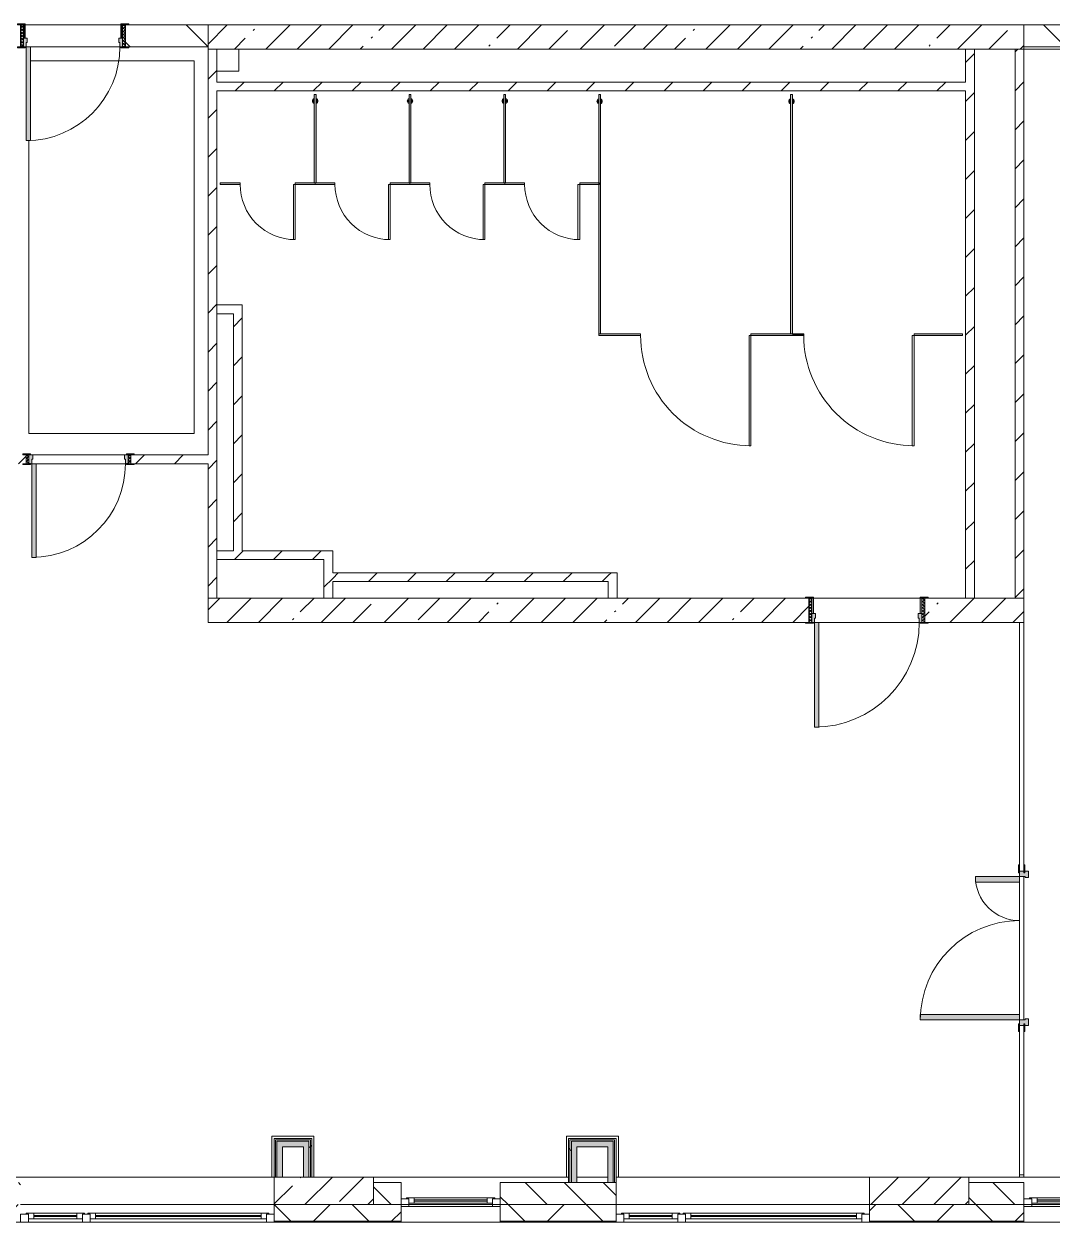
# Model space of a CAD drawing. Header units: millimetres. Extents: x -2911 to 185522, y -8553 to 29000.
# Drawn here: x 168772 to 178097, y -258 to 10608 of the extents above; entities that cross this region are included whole.
import ezdxf

# ---------------------------------------------------------------- set-up
doc = ezdxf.new("R2010")
doc.units = ezdxf.units.MM
for name, color, linetype, lineweight in [('A-DETL-2', 7, 'Continuous', 5), ('A-DOOR-5', 7, 'Continuous', 5), ('A-GENM-1', 7, 'Continuous', 5), ('A-GLAZ-2', 7, 'Continuous', 5), ('A-WALL', 7, 'Continuous', 9), ('A-WALL-4', 7, 'Continuous', 5), ('I-WALL-3', 7, 'Continuous', 5), ('S-COLS-2', 7, 'Continuous', 5)]:
    doc.layers.add(name, color=color, linetype=linetype, lineweight=lineweight)
for name, color, linetype, lineweight, true_color in [('A-DOOR-2', 7, 'Continuous', 5, 0xaaaaaa), ('A-DOOR-3', 7, 'Continuous', 5, 0xe2e2e2), ('A-DOOR-FRAM-1', 7, 'Continuous', 5, 0xe2e2e2), ('A-DOOR-FRAM-2', 7, 'Continuous', 5, 0xaaaaaa), ('A-FLOR-2', 7, 'Continuous', 5, 0xaaaaaa), ('A-GENM-2', 7, 'Continuous', 5, 0xe2ddcd), ('I-WALL-1', 7, 'Continuous', 5, 0xe7e7e7)]:
    doc.layers.add(name, color=color, linetype=linetype, lineweight=lineweight, true_color=true_color)
pattern_1 = [(45, (58512.32, 0), (-176.7767, 176.7767), [])]
pattern_2 = [(45, (58512.3, 0), (-285.1231, 285.1231), []), (45, (58797.44, 0), (-285.1231, 285.1231), [504.031, -100.806, 16.764, -84.042])]
pattern_3 = [(45, (58512.3, 0), (-530.33, 530.33), []), (135, (58512.3, 0), (-530.33, -530.33), [])]

# ---------------------------------------------------------------- blocks, each defined once
blk = doc.blocks.new('120_Окно_СКБ_1Ст - 120_Окно_СКБ_1Ст 900х2500_h_ с форточкой-22876038-2_7_1_птичка')
at = {"layer": 'A-GLAZ-2'}
for p, q in [((-450, -127), (-450, -57)), ((-450, -57), (-380, -57)), ((450, -57), (-450, -57)), ((-380, -57), (-380, -127)), ((380, -87), (-380, -87)), ((-380, -87), (-380, -127)), ((-330, -137), (-330, -87)), ((-330, -107), (330, -107)), ((330, -137), (330, -87)), ((380, -127), (380, -57)), ((380, -57), (450, -57)), ((380, -127), (380, -87)), ((450, -57), (450, -127)), ((-380, -127), (-450, -127)), ((-450, -127), (-400, -127)), ((-380, -127), (-400, -127)), ((-400, -127), (-400, -137)), ((-400, -137), (400, -137)), ((400, -137), (-400, -137)), ((330, -117), (-330, -117)), ((450, -127), (380, -127)), ((400, -127), (380, -127)), ((400, -127), (450, -127)), ((400, -137), (400, -127))]:
    blk.add_line(p, q, dxfattribs=at)
blk = doc.blocks.new('120_Окно_СКБ_2Ст_Фрамуга сверху - 120_Окно_СКБ_2Ст_2300х2500_h_ ДОО-22877051-2_7_1_птичка')
at = {"layer": 'A-GLAZ-2'}
for p, q in [((-1150, 13), (-1150, 83)), ((-1150, 83), (-1080, 83)), ((1150, 83), (-1150, 83)), ((-1080, 13), (-1150, 13)), ((-1150, 13), (-1100, 13)), ((-1080, 13), (-1100, 13)), ((-1100, 13), (-1100, 3)), ((-1100, 3), (540, 3)), ((540, 3), (-1100, 3)), ((-1080, 83), (-1080, 13)), ((-1080, 83), (1080, 83)), ((520, 53), (-1080, 53)), ((-1080, 53), (-1080, 13)), ((-1030, 3), (-1030, 53)), ((-1030, 33), (470, 33)), ((470, 23), (-1030, 23)), ((470, 3), (470, 53)), ((520, 13), (520, 83)), ((520, 83), (590, 83)), ((520, 13), (520, 53)), ((590, 13), (520, 13)), ((540, 13), (520, 13)), ((540, 13), (570, 13)), ((540, 13), (570, 13)), ((540, 3), (540, 13)), ((590, 13), (570, 13)), ((570, 13), (570, 3)), ((570, 3), (1100, 3)), ((1100, 3), (570, 3)), ((590, 83), (590, 13)), ((1080, 53), (590, 53)), ((590, 53), (590, 13)), ((640, 3), (640, 53)), ((640, 33), (1030, 33)), ((1030, 23), (640, 23)), ((1030, 3), (1030, 53)), ((1080, 13), (1080, 83)), ((1080, 83), (1150, 83)), ((1080, 13), (1080, 53)), ((1150, 13), (1080, 13)), ((1100, 13), (1080, 13)), ((1100, 13), (1150, 13)), ((1100, 3), (1100, 13)), ((1150, 83), (1150, 13))]:
    blk.add_line(p, q, dxfattribs=at)
blk = doc.blocks.new('120_Окно_СКБ_1Ст - 120_Окно_СКБ_1Ст 900х2500_h_ с форточкой-22876796-2_7_1_птичка')
at = {"layer": 'A-GLAZ-2'}
for p, q in [((-450, -127), (-450, -57)), ((-450, -57), (-380, -57)), ((450, -57), (-450, -57)), ((-380, -57), (-380, -127)), ((380, -87), (-380, -87)), ((-380, -87), (-380, -127)), ((-330, -137), (-330, -87)), ((-330, -107), (330, -107)), ((330, -137), (330, -87)), ((380, -127), (380, -57)), ((380, -57), (450, -57)), ((380, -127), (380, -87)), ((450, -57), (450, -127)), ((-380, -127), (-450, -127)), ((-450, -127), (-400, -127)), ((-380, -127), (-400, -127)), ((-400, -127), (-400, -137)), ((-400, -137), (400, -137)), ((400, -137), (-400, -137)), ((330, -117), (-330, -117)), ((450, -127), (380, -127)), ((400, -127), (380, -127)), ((400, -127), (450, -127)), ((400, -137), (400, -127))]:
    blk.add_line(p, q, dxfattribs=at)
blk = doc.blocks.new('110_Дверь_СКБ_1Ст_Внутренняя1 - Д-7а_л__950x2100h_Туалет-V127-2_7_1_птичка')
at = {"layer": 'A-DOOR-2'}
h = blk.add_hatch(dxfattribs=at)
h.set_pattern_fill('FP_134', color=256, style=0, pattern_type=2)
h.set_pattern_definition([(135, (1776.41, 174.685), (-14.14214, -14.14214), []), (225, (1776.41, 174.685), (14.14214, -14.14214), [])])
h.paths.add_polyline_path([(537.5, 110), (512.5, 110), (512.5, -110), (537.5, -110)])
at = {"layer": 'A-DOOR-3'}
h = blk.add_hatch(color=256, dxfattribs=at)
h.paths.add_polyline_path([(487.5, 110), (487.5, 70), (477.5, 70), (477.5, 30), (512.5, 30), (512.5, 110)])
h.paths.add_polyline_path([(-462.5, 110), (-487.5, 110), (-487.5, 30), (-452.5, 30), (-452.5, 70), (-462.5, 70)])
at = {"layer": 'A-DOOR-FRAM-1'}
for points in [[(447.5, 1060), (447.5, 110), (487.5, 110), (487.5, 1060)], [(-542.5, 118), (-542.5, 110), (-472.5, 110), (-472.5, 118)], [(567.5, 118), (497.5, 118), (497.5, 110), (567.5, 110)], [(-472.5, 30), (-487.5, 30), (-487.5, -110), (-472.5, -110)], [(512.5, 30), (497.5, 30), (497.5, -110), (512.5, -110)], [(-542.5, -110), (-542.5, -118), (-472.5, -118), (-472.5, -110)], [(567.5, -110), (497.5, -110), (497.5, -118), (567.5, -118)]]:
    blk.add_hatch(color=256, dxfattribs=at).paths.add_polyline_path(points)
at = {"layer": 'A-DOOR-FRAM-2'}
h = blk.add_hatch(dxfattribs=at)
h.set_pattern_fill('FP_135', color=256, style=0, pattern_type=2)
h.set_pattern_definition([(45, (-346.384, 174.685), (-14.1421, 14.1421), []), (135, (-346.384, 174.685), (-14.1421, -14.1421), [])])
h.paths.add_polyline_path([(-487.5, 110), (-512.5, 110), (-512.5, -110), (-487.5, -110)])
at = {"layer": 'A-DOOR-2'}
for p, q in [((487.5, 1060), (447.5, 1060)), ((447.5, 1060), (447.5, 110)), ((487.5, 110), (487.5, 1060)), ((447.5, 110), (487.5, 110))]:
    blk.add_line(p, q, dxfattribs=at)
blk.add_arc((487.5, 110), 950, 90, 180, dxfattribs=at)
at = {"layer": 'A-DOOR-FRAM-2'}
for p, q in [((-472.5, 118), (-542.5, 118)), ((-542.5, 118), (-542.5, 110)), ((-542.5, 110), (-472.5, 110)), ((-487.5, 110), (-512.5, 110)), ((-512.5, 110), (-512.5, -110)), ((-462.5, 110), (-487.5, 110)), ((-487.5, 110), (-487.5, 30)), ((-487.5, -110), (-487.5, 110)), ((-472.5, 110), (-487.5, 110)), ((-487.5, 110), (-487.5, 109)), ((-487.5, 109), (-472.5, 109)), ((-472.5, 110), (-472.5, 118)), ((-472.5, 109), (-472.5, 110)), ((-462.5, 70), (-462.5, 110)), ((487.5, 110), (487.5, 70)), ((512.5, 110), (487.5, 110)), ((567.5, 118), (497.5, 118)), ((497.5, 118), (497.5, 110)), ((512.5, 110), (497.5, 110)), ((497.5, 110), (497.5, 109)), ((497.5, 110), (567.5, 110)), ((497.5, 109), (512.5, 109)), ((512.5, 30), (512.5, 110)), ((537.5, 110), (512.5, 110)), ((512.5, 110), (512.5, -110)), ((512.5, 109), (512.5, 110)), ((537.5, -110), (537.5, 110)), ((567.5, 110), (567.5, 118)), ((-487.5, 30), (-452.5, 30)), ((-472.5, 30), (-487.5, 30)), ((-487.5, 30), (-487.5, -110)), ((-472.5, -110), (-472.5, 30)), ((-452.5, 70), (-462.5, 70)), ((-452.5, 30), (-452.5, 70)), ((487.5, 70), (477.5, 70)), ((477.5, 70), (477.5, 30)), ((477.5, 30), (512.5, 30)), ((512.5, 30), (497.5, 30)), ((497.5, 30), (497.5, -110)), ((512.5, -110), (512.5, 30)), ((-472.5, -110), (-542.5, -110)), ((-542.5, -110), (-542.5, -118)), ((-542.5, -118), (-472.5, -118)), ((-512.5, -110), (-487.5, -110)), ((-487.5, -110), (-472.5, -110)), ((-472.5, -118), (-472.5, -110)), ((497.5, -110), (512.5, -110)), ((567.5, -110), (497.5, -110)), ((497.5, -110), (497.5, -118)), ((497.5, -118), (567.5, -118)), ((512.5, -110), (537.5, -110)), ((567.5, -118), (567.5, -110))]:
    blk.add_line(p, q, dxfattribs=at)
blk = doc.blocks.new('110_Дверь_СКБ_1Ст_Внутренняя1 - Д-8 950x2100h_охрана-V130-2_7_1_птичка')
at = {"layer": 'A-DOOR-2'}
h = blk.add_hatch(dxfattribs=at)
h.set_pattern_fill('FP_98', color=256, style=0, pattern_type=2)
h.set_pattern_definition([(135, (1826.41, 164.685), (-14.14214, -14.14214), []), (225, (1826.41, 164.685), (14.14214, -14.14214), [])])
h.paths.add_polyline_path([(487.5, 100), (462.5, 100), (462.5, -100), (487.5, -100)])
at = {"layer": 'A-DOOR-3'}
h = blk.add_hatch(color=256, dxfattribs=at)
h.paths.add_polyline_path([(437.5, 100), (437.5, 60), (427.5, 60), (427.5, 20), (462.5, 20), (461.2, 100)])
h.paths.add_polyline_path([(-437.5, 100), (-437.5, 20), (-402.5, 20), (-402.5, 60), (-412.5, 60), (-412.5, 100)])
at = {"layer": 'A-DOOR-FRAM-1'}
for points in [[(397.5, 950), (397.5, 100), (437.5, 100), (437.5, 950)], [(-422.5, 108), (-492.5, 108), (-492.5, 100), (-422.5, 100)], [(-422.5, 20), (-437.5, 20), (-437.5, -100), (-422.5, -100)], [(461.2, 108), (447.5, 108), (447.5, 100), (517.5, 100), (517.5, 108)], [(461.2, 20), (447.5, 20), (447.5, -100), (462.5, -100), (462.5, 20)], [(-422.5, -100), (-492.5, -100), (-492.5, -108), (-422.5, -108)], [(517.5, -100), (447.5, -100), (447.5, -108), (517.5, -108)]]:
    blk.add_hatch(color=256, dxfattribs=at).paths.add_polyline_path(points)
at = {"layer": 'A-DOOR-FRAM-2'}
h = blk.add_hatch(dxfattribs=at)
h.set_pattern_fill('FP_99', color=256, style=0, pattern_type=2)
h.set_pattern_definition([(45, (-296.384, 164.685), (-14.1421, 14.1421), []), (135, (-296.384, 164.685), (-14.1421, -14.1421), [])])
h.paths.add_polyline_path([(-437.5, 100), (-462.5, 100), (-462.5, -100), (-437.5, -100)])
at = {"layer": 'A-DOOR-2'}
for p, q in [((437.5, 950), (397.5, 950)), ((397.5, 950), (397.5, 100)), ((437.5, 100), (437.5, 950)), ((397.5, 100), (437.5, 100))]:
    blk.add_line(p, q, dxfattribs=at)
blk.add_arc((437.5, 100), 850, 90, 180, dxfattribs=at)
at = {"layer": 'A-DOOR-FRAM-2'}
for p, q in [((-422.5, 108), (-492.5, 108)), ((-492.5, 108), (-492.5, 100)), ((-492.5, 100), (-422.5, 100)), ((-437.5, 100), (-462.5, 100)), ((-462.5, 100), (-462.5, -100)), ((-412.5, 100), (-437.5, 100)), ((-437.5, 100), (-437.5, 20)), ((-437.5, -100), (-437.5, 100)), ((-422.5, 100), (-437.5, 100)), ((-437.5, 100), (-437.5, 99)), ((-437.5, 99), (-422.5, 99)), ((-437.5, 20), (-402.5, 20)), ((-422.5, 20), (-437.5, 20)), ((-437.5, 20), (-437.5, -100)), ((-422.5, 100), (-422.5, 108)), ((-422.5, 99), (-422.5, 100)), ((-422.5, -100), (-422.5, 20)), ((-412.5, 60), (-412.5, 100)), ((-402.5, 60), (-412.5, 60)), ((-402.5, 20), (-402.5, 60)), ((437.5, 60), (427.5, 60)), ((427.5, 60), (427.5, 20)), ((427.5, 20), (462.5, 20)), ((437.5, 100), (437.5, 60)), ((462.5, 100), (437.5, 100)), ((517.5, 108), (447.5, 108)), ((447.5, 108), (447.5, 100)), ((462.5, 100), (447.5, 100)), ((447.5, 100), (447.5, 99)), ((447.5, 100), (517.5, 100)), ((447.5, 99), (462.5, 99)), ((462.5, 20), (447.5, 20)), ((447.5, 20), (447.5, -100)), ((462.5, 20), (462.5, 100)), ((487.5, 100), (462.5, 100)), ((462.5, 100), (462.5, -100)), ((462.5, 99), (462.5, 100)), ((462.5, -100), (462.5, 20)), ((487.5, -100), (487.5, 100)), ((517.5, 100), (517.5, 108)), ((-422.5, -100), (-492.5, -100)), ((-492.5, -100), (-492.5, -108)), ((-492.5, -108), (-422.5, -108)), ((-462.5, -100), (-437.5, -100)), ((-437.5, -100), (-422.5, -100)), ((-422.5, -108), (-422.5, -100)), ((447.5, -100), (462.5, -100)), ((517.5, -100), (447.5, -100)), ((447.5, -100), (447.5, -108)), ((447.5, -108), (517.5, -108)), ((462.5, -100), (487.5, -100)), ((517.5, -108), (517.5, -100))]:
    blk.add_line(p, q, dxfattribs=at)
blk = doc.blocks.new('110_Дверь_СКБ_1Ст_Внутренняя1 - Д-8 950x2100h_охрана-V131-2_7_1_птичка')
at = {"layer": 'A-DOOR-2'}
h = blk.add_hatch(dxfattribs=at)
h.set_pattern_fill('FP_138', color=256, style=0, pattern_type=2)
h.set_pattern_definition([(135, (1826.41, 104.685), (-14.14214, -14.14214), []), (225, (1826.41, 104.685), (14.14214, -14.14214), [])])
h.paths.add_polyline_path([(487, 40), (462, 40), (462, -40), (487, -40)])
at = {"layer": 'A-DOOR-3'}
h = blk.add_hatch(color=256, dxfattribs=at)
h.paths.add_polyline_path([(437, 40), (437, 0), (427, 0), (427, -40), (462, -40), (462, 40)])
h.paths.add_polyline_path([(-413, 40), (-438, 40), (-438, -40), (-403, -40), (-403, 0), (-413, 0)])
at = {"layer": 'A-DOOR-FRAM-1'}
for points in [[(437, 890), (397, 890), (397, 40), (437, 40), (437, 67)], [(-493, 48), (-493, 40), (-423, 40), (-423, 48)], [(517, 48), (447, 48), (447, 40), (517, 40)], [(-423, -40), (-493, -40), (-493, -48), (-423, -48)], [(447, -40), (447, -48), (517, -48), (517, -40)]]:
    blk.add_hatch(color=256, dxfattribs=at).paths.add_polyline_path(points)
at = {"layer": 'A-DOOR-FRAM-2'}
h = blk.add_hatch(dxfattribs=at)
h.set_pattern_fill('FP_139', color=256, style=0, pattern_type=2)
h.set_pattern_definition([(45, (-296.384, 104.685), (-14.1421, 14.1421), []), (135, (-296.384, 104.685), (-14.1421, -14.1421), [])])
h.paths.add_polyline_path([(-438, 40), (-463, 40), (-463, -40), (-438, -40)])
at = {"layer": 'A-DOOR-2'}
for p, q in [((437, 890), (397, 890)), ((397, 890), (397, 40)), ((437, 40), (437, 890)), ((397, 40), (437, 40))]:
    blk.add_line(p, q, dxfattribs=at)
blk.add_arc((437, 40), 850, 90, 180, dxfattribs=at)
at = {"layer": 'A-DOOR-FRAM-2'}
for p, q in [((-423, 48), (-493, 48)), ((-493, 48), (-493, 40)), ((-493, 40), (-423, 40)), ((-438, 40), (-463, 40)), ((-463, 40), (-463, -40)), ((-413, 40), (-438, 40)), ((-438, 40), (-438, -40)), ((-438, -40), (-438, 40)), ((-423, 40), (-438, 40)), ((-438, 40), (-438, 39)), ((-438, 39), (-423, 39)), ((-423, 40), (-423, 48)), ((-423, 39), (-423, 40)), ((-413, 0), (-413, 40)), ((-403, 0), (-413, 0)), ((-403, -40), (-403, 0)), ((437, 0), (427, 0)), ((427, 0), (427, -40)), ((437, 40), (437, 0)), ((462, 40), (437, 40)), ((517, 48), (447, 48)), ((447, 48), (447, 40)), ((462, 40), (447, 40)), ((447, 40), (447, 39)), ((447, 40), (517, 40)), ((447, 39), (462, 39)), ((462, -40), (462, 40)), ((487, 40), (462, 40)), ((462, 40), (462, -40)), ((462, 39), (462, 40)), ((487, -40), (487, 40)), ((517, 40), (517, 48)), ((-423, -40), (-493, -40)), ((-493, -40), (-493, -48)), ((-493, -48), (-423, -48)), ((-463, -40), (-438, -40)), ((-423, -39), (-438, -39)), ((-438, -39), (-438, -40)), ((-438, -40), (-403, -40)), ((-438, -40), (-423, -40)), ((-423, -40), (-423, -39)), ((-423, -48), (-423, -40)), ((427, -40), (462, -40)), ((462, -39), (447, -39)), ((447, -39), (447, -40)), ((447, -40), (462, -40)), ((517, -40), (447, -40)), ((447, -40), (447, -48)), ((447, -48), (517, -48)), ((462, -40), (462, -39)), ((462, -40), (487, -40)), ((517, -48), (517, -40))]:
    blk.add_line(p, q, dxfattribs=at)
blk = doc.blocks.new('131_Сантехническая перегородка_Дверь 5 - СД-1-V211-2_7_1_птичка')
at = {"layer": 'A-GENM-2'}
for points in [[(70, 8), (70, -8), (250, -8), (250, 8)], [(750, 8), (750, -8), (930, -8), (930, 8)]]:
    blk.add_hatch(color=256, dxfattribs=at).paths.add_polyline_path(points)
at = {"layer": 'A-DOOR-5'}
for p, q in [((266, 508), (250, 508)), ((250, 8), (250, 508)), ((266, 8), (266, 508)), ((266, 8), (250, 8))]:
    blk.add_line(p, q, dxfattribs=at)
blk.add_arc((250, 8), 500, 360, 90, dxfattribs=at)
at = {"layer": 'A-GENM-1'}
for p, q in [((250, 8), (70, 8)), ((70, 8), (70, -8)), ((250, -8), (250, 8)), ((930, 8), (750, 8)), ((750, 8), (750, -8)), ((930, -8), (930, 8)), ((70, -8), (250, -8)), ((750, -8), (930, -8))]:
    blk.add_line(p, q, dxfattribs=at)
blk = doc.blocks.new('131_Сантехническая перегородка 6 - СП-1-V209-2_7_1_птичка')
at = {"layer": 'A-GENM-2'}
blk.add_hatch(color=256, dxfattribs=at).paths.add_polyline_path([(800, 8), (0, 8), (0, -8), (800, -8)])
at = {"layer": 'A-GENM-1'}
for p, q in [((800, 8), (0, 8)), ((0, 8), (0, -8)), ((800, -8), (800, 8)), ((0, -8), (800, -8))]:
    blk.add_line(p, q, dxfattribs=at)
at = {"layer": 'A-GENM-1', "flags": 128}
for points in [[(71, 8), (71, 9), (71, 9), (70, 9), (70, 10), (70, 10), (69, 11), (69, 11), (68, 12), (68, 12), (67, 12), (67, 13), (66, 13), (66, 13), (65, 14), (65, 14), (64, 14), (64, 14), (63, 14), (62, 15), (62, 15), (61, 15), (61, 15), (60, 15), (59, 15), (59, 15), (58, 15), (58, 15), (57, 15), (56, 15), (56, 15), (55, 15), (55, 15), (54, 14), (54, 14), (53, 14), (52, 14), (52, 13), (51, 13), (51, 13), (50, 13), (50, 12), (49, 12), (49, 11), (48, 11), (48, 11), (48, 10), (47, 10), (47, 9), (46, 9), (46, 8), (46, 8)], [(46, -8), (46, -9), (47, -9), (47, -9), (47, -10), (48, -10), (48, -11), (49, -11), (49, -12), (50, -12), (50, -12), (51, -13), (51, -13), (52, -13), (52, -14), (53, -14), (53, -14), (54, -14), (54, -14), (55, -15), (56, -15), (56, -15), (57, -15), (57, -15), (58, -15), (59, -15), (59, -15), (60, -15), (60, -15), (61, -15), (62, -15), (62, -15), (63, -15), (63, -14), (64, -14), (64, -14), (65, -14), (66, -13), (66, -13), (67, -13), (67, -13), (68, -12), (68, -12), (69, -11), (69, -11), (69, -11), (70, -10), (70, -10), (71, -9), (71, -9), (71, -8), (71, -8)]]:
    blk.add_lwpolyline(points, dxfattribs=at)
at = {"layer": 'A-GENM-1'}
for radius, start, end in [(24.6, 19.9113, 160.0887), (17.6, 45, 135), (17.6, 45, 135), (15.1, 45, 135), (24.6, 199.9113, 340.0887), (17.6, 225, 315), (17.6, 225, 315), (15.1, 225, 315)]:
    blk.add_arc((59, 0), radius, start, end, dxfattribs=at)
blk = doc.blocks.new('131_Сантехническая перегородка 7 - СП-1-V208-2_7_1_птичка')
at = {"layer": 'A-GENM-2'}
blk.add_hatch(color=256, dxfattribs=at).paths.add_polyline_path([(2166, 8), (-4, 8), (-4, -8), (2166, -8)])
at = {"layer": 'A-GENM-1'}
for p, q in [((2166, 8), (-4, 8)), ((-4, 8), (-4, -8)), ((2166, -8), (2166, 8)), ((-4, -8), (2166, -8))]:
    blk.add_line(p, q, dxfattribs=at)
at = {"layer": 'A-GENM-1', "flags": 128}
for points in [[(71, 8), (71, 9), (71, 9), (70, 9), (70, 10), (70, 10), (69, 11), (69, 11), (68, 12), (68, 12), (67, 12), (67, 13), (66, 13), (66, 13), (65, 14), (65, 14), (64, 14), (64, 14), (63, 14), (62, 15), (62, 15), (61, 15), (61, 15), (60, 15), (59, 15), (59, 15), (58, 15), (58, 15), (57, 15), (56, 15), (56, 15), (55, 15), (55, 15), (54, 14), (54, 14), (53, 14), (52, 14), (52, 13), (51, 13), (51, 13), (50, 13), (50, 12), (49, 12), (49, 11), (48, 11), (48, 11), (48, 10), (47, 10), (47, 9), (46, 9), (46, 8), (46, 8)], [(46, -8), (46, -9), (47, -9), (47, -9), (47, -10), (48, -10), (48, -11), (49, -11), (49, -12), (50, -12), (50, -12), (51, -13), (51, -13), (52, -13), (52, -14), (53, -14), (53, -14), (54, -14), (54, -14), (55, -15), (56, -15), (56, -15), (57, -15), (57, -15), (58, -15), (59, -15), (59, -15), (60, -15), (60, -15), (61, -15), (62, -15), (62, -15), (63, -15), (63, -14), (64, -14), (64, -14), (65, -14), (66, -13), (66, -13), (67, -13), (67, -13), (68, -12), (68, -12), (69, -11), (69, -11), (69, -11), (70, -10), (70, -10), (71, -9), (71, -9), (71, -8), (71, -8)]]:
    blk.add_lwpolyline(points, dxfattribs=at)
at = {"layer": 'A-GENM-1'}
for radius, start, end in [(24.6, 19.9113, 160.0887), (17.6, 45, 135), (17.6, 45, 135), (15.1, 45, 135), (24.6, 199.9113, 340.0887), (17.6, 225, 315), (17.6, 225, 315), (15.1, 225, 315)]:
    blk.add_arc((59, 0), radius, start, end, dxfattribs=at)
blk = doc.blocks.new('131_Сантехническая перегородка_Дверь МГН - СД-1-V210-2_7_1_птичка')
at = {"layer": 'A-GENM-2'}
for points in [[(-370, 8), (-370, -8), (10, -8), (10, 8)], [(1010, 8), (1010, -8), (1390, -8), (1390, 8)]]:
    blk.add_hatch(color=256, dxfattribs=at).paths.add_polyline_path(points)
at = {"layer": 'A-DOOR-5'}
for p, q in [((10, 1008), (26, 1008)), ((10, 8), (10, 1008)), ((26, 8), (26, 1008)), ((10, 8), (26, 8))]:
    blk.add_line(p, q, dxfattribs=at)
blk.add_arc((10, 8), 1000, 360, 90, dxfattribs=at)
at = {"layer": 'A-GENM-1'}
for p, q in [((10, 8), (-370, 8)), ((-370, 8), (-370, -8)), ((10, -8), (10, 8)), ((1390, 8), (1010, 8)), ((1010, 8), (1010, -8)), ((1390, -8), (1390, 8)), ((-370, -8), (10, -8)), ((1010, -8), (1390, -8))]:
    blk.add_line(p, q, dxfattribs=at)
blk = doc.blocks.new('131_Сантехническая перегородка_Дверь МГН 2 - СД-1-V212-2_7_1_птичка')
at = {"layer": 'A-GENM-2'}
for points in [[(10, 8), (-430, 8), (-430, -8), (10, -8)], [(1010, 8), (1010, -8), (1110, -8), (1110, 8)]]:
    blk.add_hatch(color=256, dxfattribs=at).paths.add_polyline_path(points)
at = {"layer": 'A-DOOR-5'}
for p, q in [((10, 1008), (26, 1008)), ((10, 8), (10, 1008)), ((26, 8), (26, 1008)), ((10, 8), (26, 8))]:
    blk.add_line(p, q, dxfattribs=at)
blk.add_arc((10, 8), 1000, 360, 90, dxfattribs=at)
at = {"layer": 'A-GENM-1'}
for p, q in [((10, 8), (-430, 8)), ((-430, 8), (-430, -8)), ((10, -8), (10, 8)), ((1110, 8), (1010, 8)), ((1010, 8), (1010, -8)), ((1110, -8), (1110, 8)), ((-430, -8), (10, -8)), ((1010, -8), (1110, -8))]:
    blk.add_line(p, q, dxfattribs=at)
blk = doc.blocks.new('110_Дверь_СКБ_2Ст - Д-5_п__в составе перегородки _не входит в спец__-32680317-2_7_1_птичка')
at = {"layer": 'A-DOOR-3'}
h = blk.add_hatch(color=256, dxfattribs=at)
h.paths.add_polyline_path([(712, -20), (712, 60), (652, 60), (652, 30), (662, 30), (662, -20)])
h.paths.add_polyline_path([(-628, 60), (-688, 60), (-688, -20), (-638, -20), (-638, 30), (-628, 30)])
for points in [[(-588, -420), (-588, -20), (-638, -20), (-638, -420)], [(662, -20), (612, -20), (612, -920), (662, -920)]]:
    blk.add_hatch(color=256, dxfattribs=at).paths.add_polyline_path(points)
at = {"layer": 'A-DOOR-FRAM-1'}
for points in [[(-673, 28), (-743, 28), (-743, 20), (-673, 20)], [(767, 28), (697, 28), (697, 20), (767, 20)], [(-673, -20), (-743, -20), (-743, -28), (-673, -28)], [(767, -20), (697, -20), (697, -28), (767, -28)]]:
    blk.add_hatch(color=256, dxfattribs=at).paths.add_polyline_path(points)
at = {"layer": 'A-DOOR-2'}
for p, q in [((-638, -20), (-588, -20)), ((-638, -420), (-638, -20)), ((-588, -20), (-588, -420)), ((612, -20), (662, -20)), ((612, -920), (612, -20)), ((662, -20), (662, -920)), ((-588, -420), (-638, -420)), ((662, -920), (612, -920))]:
    blk.add_line(p, q, dxfattribs=at)
for centre, radius, start, end in [((-638, -20), 400, 270, 0), ((662, -20), 900, 180, 270)]:
    blk.add_arc(centre, radius, start, end, dxfattribs=at)
at = {"layer": 'A-DOOR-FRAM-2'}
for p, q in [((-743, 28), (-673, 28)), ((-743, 20), (-743, 28)), ((-673, 20), (-743, 20)), ((-688, 60), (-628, 60)), ((-688, -20), (-688, 60)), ((-688, 20), (-673, 20)), ((-688, 19), (-688, 20)), ((-673, 19), (-688, 19)), ((-673, 28), (-673, 20)), ((-673, 20), (-673, 19)), ((-638, 30), (-638, -20)), ((-628, 30), (-638, 30)), ((-628, 60), (-628, 30)), ((652, 60), (712, 60)), ((652, 30), (652, 60)), ((662, 30), (652, 30)), ((662, -20), (662, 30)), ((697, 20), (697, 28)), ((697, 28), (767, 28)), ((697, 19), (697, 20)), ((697, 20), (712, 20)), ((767, 20), (697, 20)), ((712, 19), (697, 19)), ((712, 60), (712, -20)), ((712, 20), (712, 19)), ((767, 28), (767, 20)), ((-743, -20), (-673, -20)), ((-743, -28), (-743, -20)), ((-673, -28), (-743, -28)), ((-638, -20), (-688, -20)), ((-673, -20), (-673, -28)), ((712, -20), (662, -20)), ((697, -28), (697, -20)), ((697, -20), (767, -20)), ((767, -28), (697, -28)), ((767, -20), (767, -28))]:
    blk.add_line(p, q, dxfattribs=at)

msp = doc.modelspace()

# ---------------------------------------------------------------- hatches: boundary and pattern name
at = {"layer": 'A-WALL-4'}
h = msp.add_hatch(dxfattribs=at)
h.set_pattern_fill('FP_95', color=256, style=0, pattern_type=2)
h.set_pattern_definition([(135, (58512.32, 0), (-176.7767, -176.7767), [])])
h.paths.add_polyline_path([(180542.3157, -100), (181342.3157, -100), (181342.3157, 100), (180542.3157, 100)])
h.paths.add_polyline_path([(168671.5002, -100), (168742.3157, -100), (168742.3157, 100), (167442.3157, 100), (167442.3157, -100), (168207.7402, -100)])
h.paths.add_polyline_path([(177482.9405, -100), (177842.3157, -100), (177842.3157, 100), (177342.3157, 100), (177342.3157, -100)])
h.paths.add_polyline_path([(172192.3157, -100), (172192.3157, 100), (171942.3157, 100), (171942.3157, -100)])
h.paths.add_polyline_path([(173092.3157, -100), (174142.3157, -100), (174142.3157, 100), (173092.3157, 100)])
h.paths.add_polyline_path([(153292.3157, -100), (153292.3157, 100), (153042.3157, 100), (153042.3157, -100)])
h.paths.add_polyline_path([(154294.9398, -100), (157542.3157, -100), (157541.2599, 100), (154192.3157, 100), (154192.3157, -100)])
h.paths.add_polyline_path([(161142.3157, -100), (161392.3157, -100), (161392.3157, 100), (161142.3157, 100)])
h.paths.add_polyline_path([(163106.3801, -100), (163342.3157, -100), (163342.3157, 100), (162292.3157, 100), (162292.3157, -100)])
h.paths.add_polyline_path([(159342.3157, -100), (160242.3157, -100), (160242.3157, 100), (159342.3157, 100)])
h.paths.add_polyline_path([(151048.6197, -100), (151242.3157, -100), (151242.3157, 100), (150442.3157, 100), (150442.3157, -100), (150608.1108, -100)])
h = msp.add_hatch(dxfattribs=at)
h.set_pattern_fill('FP_85', color=256, style=0, pattern_type=2)
h.set_pattern_definition([(45, (58512.3, 0), (-353.5534, 353.5534), []), (135, (58512.3, 0), (-353.5534, -353.5534), [])])
h.paths.add_polyline_path([(180729.2606, -250), (181342.3157, -250), (181342.3157, -100), (180542.3157, -100), (180542.3157, -250)])
h.paths.add_polyline_path([(178874.2206, -250), (179642.3157, -250), (179642.3157, -100), (178742.3157, -100), (178742.3157, -250)])
h.paths.add_polyline_path([(183511.8207, -250), (183592.3157, -250), (183592.3157, -100), (182242.3157, -100), (182242.3157, -250), (182584.3007, -250)])
h.paths.add_polyline_path([(171042.3157, -250), (172192.3157, -250), (172192.3157, -100), (171042.3157, -100)])
h.paths.add_polyline_path([(165888.9402, -250), (166542.3157, -250), (166542.3157, -100), (165642.3157, -100), (165642.3157, -250)])
h.paths.add_polyline_path([(167442.3157, -250), (168742.3157, -250), (168742.3157, -100), (167442.3157, -100)])
h.paths.add_polyline_path([(173092.3157, -250), (174142.3157, -250), (174142.3157, -100), (173092.3157, -100)])
h.paths.add_polyline_path([(177842.3157, -250), (177842.3157, -100), (176442.3157, -100), (176442.3157, -250), (177482.9405, -250)])
h.paths.add_polyline_path([(160323.82, -250), (161392.3157, -250), (161392.3157, -100), (159342.3157, -100), (159342.3157, -250), (160242.3157, -250)])
h.paths.add_polyline_path([(162292.3157, -250), (163342.3157, -250), (163342.3157, -100), (162292.3157, -100)])
h.paths.add_polyline_path([(157542.3157, -250), (158442.3157, -250), (158442.3157, -100), (154192.3157, -100), (154192.3157, -250), (157541.2599, -250)])
h.paths.add_polyline_path([(152142.3157, -250), (153292.3157, -250), (153292.3157, -100), (152142.3157, -100)])
h.paths.add_polyline_path([(147722.3157, -250), (149542.3157, -250), (149542.3157, -100), (147722.3157, -100)])
h.paths.add_polyline_path([(150584.8597, -250), (151242.3157, -250), (151242.3157, -100), (150442.3157, -100), (150442.3157, -250)])
at = {"layer": 'I-WALL-1'}
for points in [[(171067.3157, 150), (171117.3157, 150), (171117.3157, 475), (171067.3157, 475), (171067.3157, 230.4865)], [(171307.3157, 425), (171357.3157, 425), (171357.3157, 475), (171117.3157, 475), (171117.3157, 425)], [(173737.3157, 100), (173787.3157, 100), (173787.3157, 475), (173737.3157, 475), (173737.3157, 230.4865)], [(174067.3157, 425), (174117.3157, 425), (174117.3157, 475), (173787.3157, 475), (173787.3157, 425)], [(171357.3157, 150), (171357.3157, 425), (171307.3157, 425), (171307.3157, 150)], [(174117.3157, 100), (174117.3157, 425), (174067.3157, 425), (174067.3157, 100)]]:
    msp.add_hatch(color=256, dxfattribs=at).paths.add_polyline_path(points)
at = {"layer": 'I-WALL-3'}
h = msp.add_hatch(dxfattribs=at)
h.set_pattern_fill('FP_96', color=256, style=0, pattern_type=2)
h.set_pattern_definition([(135, (58512.3, 0), (-353.5534, -353.5534), [])])
h.paths.add_polyline_path([(177842.3157, 10400), (179722.3157, 10400), (179722.3157, 10600), (177842.3157, 10600)])
h.paths.add_polyline_path([(165888.9402, 10400), (166217.3156, 10400), (166217.3156, 10600), (165862.3157, 10600), (165862.3157, 10400)])
h.paths.add_polyline_path([(170062.7803, 10400), (170442.3156, 10400), (170442.3156, 10600), (169692.3157, 10600), (169692.3157, 10400), (169722.3157, 10400)])
h.paths.add_polyline_path([(167617.3156, 10400), (168742.3157, 10400), (168742.3157, 10600), (167617.3156, 10600), (167617.3156, 10520)])
h = msp.add_hatch(dxfattribs=at)
h.set_pattern_fill('FP_93', color=256, style=0, pattern_type=2)
h.set_pattern_definition(pattern_2)
h.paths.add_polyline_path([(177762.3157, 10380), (177842.3157, 10380), (177842.3157, 10600), (170442.3156, 10600), (170442.3156, 10380), (174236.6204, 10380)])
h = msp.add_hatch(dxfattribs=at)
h.set_pattern_fill('FP_97', color=256, style=0, pattern_type=2)
h.set_pattern_definition(pattern_1)
h.paths.add_polyline_path([(170522.3156, 5400), (170522.3156, 10380), (170442.3156, 10380), (170442.3156, 5400)])
h = msp.add_hatch(dxfattribs=at)
h.set_pattern_fill('FP_97', color=256, style=0, pattern_type=2)
h.set_pattern_definition(pattern_1)
h.paths.add_polyline_path([(177312.3157, 5400), (177392.3157, 5400), (177392.3157, 10380), (177312.3157, 10380), (177312.3157, 5436.5314)])
h = msp.add_hatch(dxfattribs=at)
h.set_pattern_fill('FP_97', color=256, style=0, pattern_type=2)
h.set_pattern_definition(pattern_1)
h.paths.add_polyline_path([(177842.3157, 5400), (177842.3157, 10380), (177762.3157, 10380), (177762.3157, 5400)])
h = msp.add_hatch(dxfattribs=at)
h.set_pattern_fill('FP_97', color=256, style=0, pattern_type=2)
h.set_pattern_definition(pattern_1)
h.paths.add_polyline_path([(170522.3156, 10000), (177312.3157, 10000), (177312.3157, 10080), (170522.3156, 10080), (170522.3156, 10064.1269)])
h = msp.add_hatch(dxfattribs=at)
h.set_pattern_fill('FP_97', color=256, style=0, pattern_type=2)
h.set_pattern_definition(pattern_1)
h.paths.add_polyline_path([(170752.3157, 5830), (170752.3157, 7980), (170672.3157, 7980), (170672.3157, 5830)])
h = msp.add_hatch(dxfattribs=at)
h.set_pattern_fill('FP_97', color=256, style=0, pattern_type=2)
h.set_pattern_definition(pattern_1)
h.paths.add_polyline_path([(168262.3156, 6620), (168792.3157, 6620), (168792.3157, 6700), (168262.3156, 6700)])
h.paths.add_polyline_path([(169742.3157, 6620), (170442.3156, 6620), (170442.3156, 6700), (169742.3157, 6700)])
h = msp.add_hatch(dxfattribs=at)
h.set_pattern_fill('FP_97', color=256, style=0, pattern_type=2)
h.set_pattern_definition(pattern_1)
h.paths.add_polyline_path([(170526.5403, 5750), (171492.3157, 5750), (171492.3157, 5830), (170522.3156, 5830), (170522.3156, 5750)])
h = msp.add_hatch(dxfattribs=at)
h.set_pattern_fill('FP_97', color=256, style=0, pattern_type=2)
h.set_pattern_definition(pattern_1)
h.paths.add_polyline_path([(171492.3157, 5400), (171572.3157, 5400), (171572.3157, 5830), (171492.3157, 5830), (171492.3157, 5750)])
h = msp.add_hatch(dxfattribs=at)
h.set_pattern_fill('FP_97', color=256, style=0, pattern_type=2)
h.set_pattern_definition(pattern_1)
h.paths.add_polyline_path([(174072.3157, 5550), (174072.3157, 5630), (171572.3157, 5630), (171572.3157, 5550)])
h = msp.add_hatch(dxfattribs=at)
h.set_pattern_fill('FP_97', color=256, style=0, pattern_type=2)
h.set_pattern_definition(pattern_1)
h.paths.add_polyline_path([(174152.3157, 5400), (174152.3157, 5630), (174072.3157, 5630), (174072.3157, 5400)])
h = msp.add_hatch(dxfattribs=at)
h.set_pattern_fill('FP_93', color=256, style=0, pattern_type=2)
h.set_pattern_definition(pattern_2)
h.paths.add_polyline_path([(177842.3157, 5180), (177842.3157, 5400), (176942.3157, 5400), (176942.3157, 5180), (177802.3157, 5180)])
h.paths.add_polyline_path([(170442.3156, 5180), (175892.3157, 5180), (175892.3157, 5400), (170442.3156, 5400)])
h = msp.add_hatch(dxfattribs=at)
h.set_pattern_fill('FP_197', color=256, style=0, pattern_type=2)
h.set_pattern_definition(pattern_3)
h.paths.add_polyline_path([(171369.8157, 150), (171369.8157, 475), (171357.3157, 475), (171357.3157, 150)])
h = msp.add_hatch(dxfattribs=at)
h.set_pattern_fill('FP_197', color=256, style=0, pattern_type=2)
h.set_pattern_definition(pattern_3)
h.paths.add_polyline_path([(171369.8157, 150), (171382.3157, 150), (171382.3157, 487.5), (171369.8157, 487.5), (171369.8157, 230.4865)])
h = msp.add_hatch(dxfattribs=at)
h.set_pattern_fill('FP_197', color=256, style=0, pattern_type=2)
h.set_pattern_definition(pattern_3)
h.paths.add_polyline_path([(173712.3157, 100), (173724.8157, 100), (173724.8157, 500), (173712.3157, 500), (173712.3157, 230.4865)])
h = msp.add_hatch(dxfattribs=at)
h.set_pattern_fill('FP_197', color=256, style=0, pattern_type=2)
h.set_pattern_definition(pattern_3)
h.paths.add_polyline_path([(173724.8157, 100), (173737.3157, 100), (173737.3157, 487.5), (173724.8157, 487.5), (173724.8157, 230.4865)])
at = {"layer": 'S-COLS-2'}
h = msp.add_hatch(dxfattribs=at)
h.set_pattern_fill('FP_93', color=256, style=0, pattern_type=2)
h.set_pattern_definition(pattern_2)
h.paths.add_polyline_path([(171942.3157, -100), (171942.3157, 150), (171042.3157, 150), (171042.3157, -100), (171454.0603, -100)])
h = msp.add_hatch(dxfattribs=at)
h.set_pattern_fill('FP_93', color=256, style=0, pattern_type=2)
h.set_pattern_definition(pattern_2)
h.paths.add_polyline_path([(177342.3157, -100), (177342.3157, 150), (176442.3157, 150), (176442.3157, -100), (177019.1805, -100)])

# ---------------------------------------------------------------- linework, layer by layer
at = {"layer": 'A-DETL-2'}
for p, q in [((170315.7909, 10273.7173), (168832.3157, 10273.7173)), ((170315.7909, 6893.7173), (170315.7909, 10273.7173)), ((168815.7909, 9550), (168815.7909, 6893.7173)), ((168815.7909, 6893.7173), (170315.7909, 6893.7173))]:
    msp.add_line(p, q, dxfattribs=at)
at = {"layer": 'A-FLOR-2'}
for p, q in [((170722.3156, 10380), (170722.3156, 10180)), ((179722.3157, 10380), (177842.3157, 10380)), ((170722.3156, 10180), (170522.3156, 10180)), ((171021.3157, 150), (171021.3157, 521)), ((171021.3157, 521), (171401.3157, 521)), ((171401.3157, 521), (171401.3157, 150)), ((173692.3157, 150), (173692.3157, 520)), ((173692.3157, 520), (174163.3157, 520)), ((174163.3157, 520), (174163.3157, 150)), ((177802.3157, 150), (177802.3157, 170)), ((177841.3157, 170), (177841.3157, 150))]:
    msp.add_line(p, q, dxfattribs=at)
at = {"layer": 'A-WALL'}
for p, q in [((170442.3156, 10400), (170442.3156, 10600)), ((177842.3157, 10600), (177842.3157, 10400)), ((170522.3156, 10380), (170442.3156, 10380)), ((177842.3157, 10380), (177762.3157, 10380)), ((170442.3156, 5400), (170522.3156, 5400)), ((177312.3157, 5400), (177392.3157, 5400)), ((177842.3157, 5400), (177762.3157, 5400)), ((177842.3157, 5180), (177802.3157, 5180)), ((171054.8157, 487.5), (171054.8157, 150)), ((171369.8157, 487.5), (171054.8157, 487.5)), ((171067.3157, 475), (171067.3157, 150)), ((171357.3157, 475), (171067.3157, 475)), ((171357.3157, 150), (171357.3157, 475)), ((171369.8157, 150), (171369.8157, 487.5)), ((173724.8157, 487.5), (173724.8157, 100)), ((174129.8157, 487.5), (173724.8157, 487.5)), ((173737.3157, 475), (173737.3157, 100)), ((174117.3157, 475), (173737.3157, 475)), ((174117.3157, 100), (174117.3157, 475)), ((174129.8157, 100), (174129.8157, 487.5)), ((171942.3157, -100), (172192.3157, -100)), ((172192.3157, -100), (171942.3157, -100)), ((173092.3157, -100), (174142.3157, -100)), ((174142.3157, -100), (173092.3157, -100)), ((177342.3157, -100), (177842.3157, -100)), ((177842.3157, -100), (177342.3157, -100)), ((171042.3157, -250), (172192.3157, -250)), ((171042.3157, -253), (172192.3157, -253)), ((173092.3157, -250), (174142.3157, -250)), ((173092.3157, -253), (174142.3157, -253)), ((176442.3157, -250), (177842.3157, -250)), ((176442.3157, -253), (177842.3157, -253))]:
    msp.add_line(p, q, dxfattribs=at)
at = {"layer": 'A-WALL-4'}
for p, q in [((172192.3157, 100), (171942.3157, 100)), ((171942.3157, 100), (171942.3157, -100)), ((172192.3157, -258), (172192.3157, 100)), ((174067.3157, 100), (173092.3157, 100)), ((173092.3157, 100), (173092.3157, -258)), ((174142.3157, -258), (174142.3157, 100)), ((177842.3157, 100), (177342.3157, 100)), ((177342.3157, 100), (177342.3157, -100)), ((177842.3157, -258), (177842.3157, 100)), ((171042.3157, -100), (171042.3157, -258)), ((171042.3157, -100), (171942.3157, -100)), ((172192.3157, -100), (173092.3157, -100)), ((176442.3157, -100), (176442.3157, -258)), ((176442.3157, -100), (177342.3157, -100)), ((177842.3157, -258), (165642.3157, -258)), ((177842.3157, -258), (183750.3157, -258))]:
    msp.add_line(p, q, dxfattribs=at)
at = {"layer": 'I-WALL-3'}
for p, q in [((168782.3157, 10600), (169652.3157, 10600)), ((179722.3157, 10600), (169722.3157, 10600)), ((169642.3157, 10400), (168832.3157, 10400)), ((169722.3157, 10400), (170442.3156, 10400)), ((170442.3156, 10400), (170442.3156, 6700)), ((170522.3156, 10080), (170522.3156, 10380)), ((170522.3156, 10380), (177762.3157, 10380)), ((177312.3157, 10380), (177312.3157, 10080)), ((177392.3157, 5400), (177392.3157, 10380)), ((177762.3157, 10380), (177762.3157, 5400)), ((177842.3157, 10400), (179722.3157, 10400)), ((177842.3157, 5400), (177842.3157, 10400)), ((177312.3157, 10080), (170522.3156, 10080)), ((170522.3156, 5400), (170522.3156, 10000)), ((170522.3156, 10000), (177312.3157, 10000)), ((177312.3157, 10000), (177312.3157, 5400)), ((170752.3157, 8060), (170522.3156, 8060)), ((170752.3157, 5830), (170752.3157, 8060)), ((170522.3156, 7980), (170672.3157, 7980)), ((170672.3157, 7980), (170672.3157, 5830)), ((168852.3157, 6700), (169682.3157, 6700)), ((170442.3156, 6700), (169772.3157, 6700)), ((169692.3157, 6620), (168882.3157, 6620)), ((169772.3157, 6620), (170442.3156, 6620)), ((170442.3156, 6620), (170442.3156, 5180)), ((170672.3157, 5830), (170522.3156, 5830)), ((171572.3157, 5830), (170752.3157, 5830)), ((171572.3157, 5630), (171572.3157, 5830)), ((170522.3156, 5750), (171492.3157, 5750)), ((171492.3157, 5750), (171492.3157, 5400)), ((174152.3157, 5630), (171572.3157, 5630)), ((171572.3157, 5550), (174072.3157, 5550)), ((171572.3157, 5400), (171572.3157, 5550)), ((174072.3157, 5550), (174072.3157, 5400)), ((174152.3157, 5400), (174152.3157, 5630)), ((175862.3157, 5400), (170522.3156, 5400)), ((175932.3157, 5400), (176902.3157, 5400)), ((177312.3157, 5400), (176972.3157, 5400)), ((177762.3157, 5400), (177392.3157, 5400)), ((177842.3157, 2980), (177842.3157, 5400)), ((170442.3156, 5180), (175862.3157, 5180)), ((176892.3157, 5180), (175982.3157, 5180)), ((176972.3157, 5180), (177802.3157, 5180)), ((177802.3157, 5180), (177802.3157, 2980)), ((177842.3157, 2875), (177842.3157, 1575)), ((177802.3157, 1625), (177802.3157, 2825)), ((177802.3157, 1470), (177802.3157, 170)), ((177842.3157, 170), (177842.3157, 1470)), ((171042.3157, 500), (171042.3157, 150)), ((171382.3157, 500), (171042.3157, 500)), ((171382.3157, 150), (171382.3157, 500)), ((173712.3157, 500), (173712.3157, 100)), ((174142.3157, 500), (173712.3157, 500)), ((174142.3157, 100), (174142.3157, 500)), ((171117.3157, 150), (171117.3157, 425)), ((171117.3157, 425), (171307.3157, 425)), ((171307.3157, 425), (171307.3157, 150)), ((173787.3157, 100), (173787.3157, 425)), ((173787.3157, 425), (174067.3157, 425)), ((174067.3157, 425), (174067.3157, 100)), ((168262.3156, 150), (171042.3157, 150)), ((171042.3157, 150), (171117.3157, 150)), ((171307.3157, 150), (171382.3157, 150)), ((171942.3157, 150), (173712.3157, 150)), ((173787.3157, 150), (174067.3157, 150)), ((174142.3157, 150), (176442.3157, 150)), ((177342.3157, 150), (178742.3157, 150)), ((177802.3157, 170), (177842.3157, 170)), ((174067.3157, 100), (174142.3157, 100)), ((171042.3157, -100), (168742.3157, -100)), ((176442.3157, -100), (174142.3157, -100)), ((178742.3157, -100), (177842.3157, -100))]:
    msp.add_line(p, q, dxfattribs=at)
at = {"layer": 'S-COLS-2'}
for p, q in [((171942.3157, 150), (171042.3157, 150)), ((171042.3157, 150), (171042.3157, -100)), ((171942.3157, 100), (171942.3157, 150)), ((177342.3157, 150), (176442.3157, 150)), ((176442.3157, 150), (176442.3157, -100)), ((177342.3157, 100), (177342.3157, 150)), ((171942.3157, -100), (171942.3157, 100)), ((177342.3157, -100), (177342.3157, 100)), ((171042.3157, -100), (171942.3157, -100)), ((176442.3157, -100), (177342.3157, -100))]:
    msp.add_line(p, q, dxfattribs=at)

# ---------------------------------------------------------------- block references
at = {"layer": 'A-DOOR-2'}
for name, p, rotation in [('110_Дверь_СКБ_1Ст_Внутренняя1 - Д-8 950x2100h_охрана-V130-2_7_1_птичка', (169229.8157, 10500), 180), ('110_Дверь_СКБ_1Ст_Внутренняя1 - Д-8 950x2100h_охрана-V131-2_7_1_птичка', (169279.8157, 6660), 180), ('110_Дверь_СКБ_1Ст_Внутренняя1 - Д-7а_л__950x2100h_Туалет-V127-2_7_1_птичка', (176429.8157, 5290), 180), ('110_Дверь_СКБ_2Ст - Д-5_п__в составе перегородки _не входит в спец__-32680317-2_7_1_птичка', (177822.3157, 2237.5), 270)]:
    msp.add_blockref(name, p, dxfattribs=dict(at, rotation=rotation))
at = {"layer": 'A-GENM-1'}
for name, p, rotation in [('131_Сантехническая перегородка 6 - СП-1-V209-2_7_1_птичка', (171413.3156, 9968), 270.0000000000007), ('131_Сантехническая перегородка 6 - СП-1-V209-2_7_1_птичка', (172273.3156, 9968), 270.0000000000007), ('131_Сантехническая перегородка 6 - СП-1-V209-2_7_1_птичка', (173133.3156, 9968), 270.0000000000007), ('131_Сантехническая перегородка 7 - СП-1-V208-2_7_1_птичка', (173993.3156, 9964.9202), 269.9999999999999), ('131_Сантехническая перегородка 7 - СП-1-V208-2_7_1_птичка', (175733.8156, 9964.9202), 269.9999999999999), ('131_Сантехническая перегородка_Дверь 5 - СД-1-V211-2_7_1_птичка', (171483.3156, 9160), 180), ('131_Сантехническая перегородка_Дверь 5 - СД-1-V211-2_7_1_птичка', (172343.3156, 9160), 180), ('131_Сантехническая перегородка_Дверь 5 - СД-1-V211-2_7_1_птичка', (173203.3156, 9160), 180), ('131_Сантехническая перегородка_Дверь 5 - СД-1-V211-2_7_1_птичка', (174063.3156, 9160), 180), ('131_Сантехническая перегородка_Дверь МГН - СД-1-V210-2_7_1_птичка', (175375.3156, 7791), 180), ('131_Сантехническая перегородка_Дверь МГН 2 - СД-1-V212-2_7_1_птичка', (176855.3156, 7791), 180)]:
    msp.add_blockref(name, p, dxfattribs=dict(at, rotation=rotation))
at = {"layer": 'A-GLAZ-2', "rotation": 180}
for name, p in [('120_Окно_СКБ_1Ст - 120_Окно_СКБ_1Ст 900х2500_h_ с форточкой-22876796-2_7_1_птичка', (172642.3157, -175)), ('120_Окно_СКБ_1Ст - 120_Окно_СКБ_1Ст 900х2500_h_ с форточкой-22876038-2_7_1_птичка', (178292.3157, -175)), ('120_Окно_СКБ_2Ст_Фрамуга сверху - 120_Окно_СКБ_2Ст_2300х2500_h_ ДОО-22877051-2_7_1_птичка', (169892.3157, -175)), ('120_Окно_СКБ_2Ст_Фрамуга сверху - 120_Окно_СКБ_2Ст_2300х2500_h_ ДОО-22877051-2_7_1_птичка', (175292.3157, -175))]:
    msp.add_blockref(name, p, dxfattribs=at)

doc.saveas('drawing.dxf')
